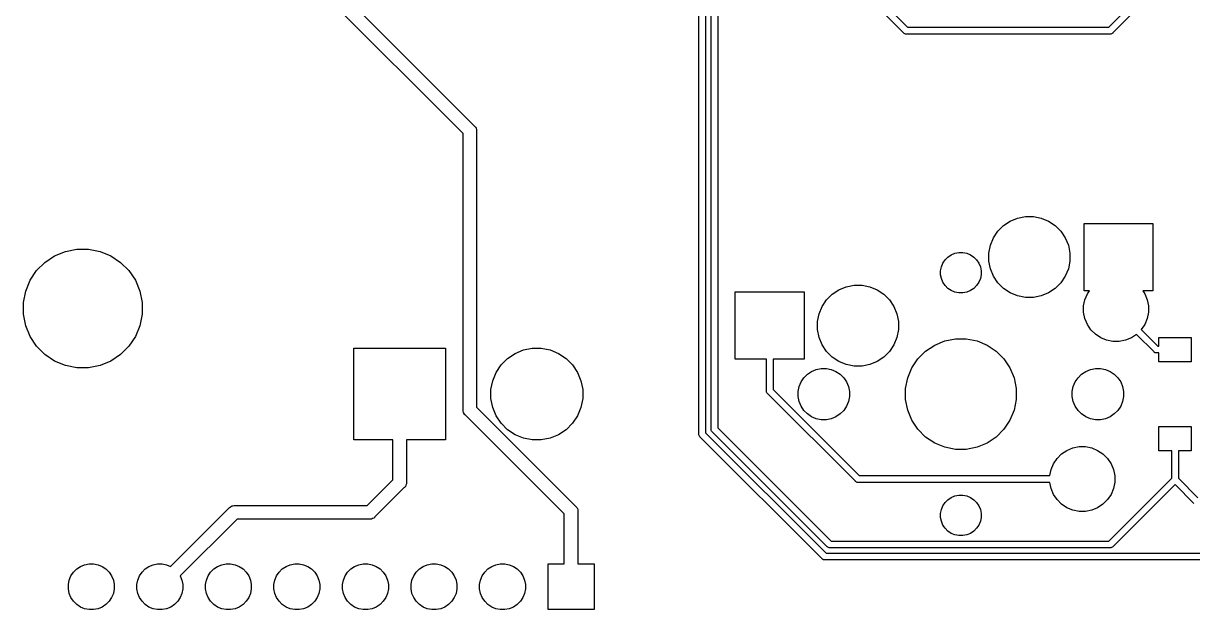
# Model space of a CAD drawing. Extents: x 52 to 337, y -160 to -34.
# Drawn here: x 54.16 to 97.49, y -114.36 to -92.62 of the extents above; entities that cross this region are included whole.
import ezdxf

# ---------------------------------------------------------------- set-up
doc = ezdxf.new("R2010")
doc.units = 0
doc.layers.add('BLACK', color=7, linetype='CONTINUOUS')

msp = doc.modelspace()

# ---------------------------------------------------------------- linework, layer by layer
at = {"layer": 'BLACK', "linetype": 'CONTINUOUS'}
for p, q in [((79.89, -71.0211), (79.89, -107.613)), ((79.19, -107.845), (79.19, -71.2532)), ((79.44, -71.2075), (79.44, -107.8)), ((79.64, -107.659), (79.64, -71.0668)), ((80.34, -86.1791), (86.9234, -92.7625)), ((60.9355, -86.4819), (70.8681, -96.4145)), ((86.7789, -92.9716), (80.1309, -86.3236)), ((70.45, -96.7036), (60.6464, -86.9)), ((94.3857, -92.7625), (96.7125, -90.4357)), ((96.8375, -90.6643), (94.5302, -92.9715)), ((86.7828, -92.9763), (86.7789, -92.9716)), ((86.7875, -92.9802), (86.7828, -92.9763)), ((86.8018, -92.9919), (86.7875, -92.9802)), ((86.8235, -93.0035), (86.8018, -92.9919)), ((86.8471, -93.0107), (86.8235, -93.0035)), ((86.8655, -93.0125), (86.8471, -93.0107)), ((86.8716, -93.0131), (86.8655, -93.0125)), ((86.8655, -93.0125), (86.8655, -93.0125)), ((86.8777, -93.0125), (86.8716, -93.0131)), ((94.4314, -93.0125), (86.8777, -93.0125)), ((86.9234, -92.7625), (94.3857, -92.7625)), ((94.4375, -93.0131), (94.4314, -93.0125)), ((94.4436, -93.0125), (94.4375, -93.0131)), ((94.462, -93.0107), (94.4436, -93.0125)), ((94.4436, -93.0125), (94.4436, -93.0125)), ((94.4856, -93.0035), (94.462, -93.0107)), ((94.5073, -92.9919), (94.4856, -93.0035)), ((94.5263, -92.9763), (94.5073, -92.9919)), ((94.5302, -92.9715), (94.5263, -92.9763)), ((70.8681, -96.4145), (70.8776, -96.4224)), ((70.8776, -96.4224), (70.9089, -96.4604)), ((70.9089, -96.4604), (70.9321, -96.5039)), ((70.9321, -96.5039), (70.9464, -96.551)), ((70.9464, -96.551), (70.9487, -96.5743)), ((70.9487, -96.5743), (70.9512, -96.6)), ((70.9512, -96.6), (70.95, -96.6123)), ((70.95, -96.6123), (70.95, -106.846)), ((70.45, -106.938), (70.45, -96.7036)), ((90.4838, -100.117), (90.7295, -99.9532)), ((90.7295, -99.9532), (91.0025, -99.8401)), ((91.0025, -99.8401), (91.2923, -99.7825)), ((91.2923, -99.7825), (91.5877, -99.7825)), ((91.5877, -99.7825), (91.8775, -99.8401)), ((91.8775, -99.8401), (92.1505, -99.9532)), ((92.1505, -99.9532), (92.3962, -100.117)), ((93.467, -102.532), (93.467, -100.032)), ((93.467, -100.032), (96.017, -100.032)), ((96.017, -100.032), (96.017, -102.532)), ((90.1107, -100.572), (90.2749, -100.326)), ((90.2749, -100.326), (90.4838, -100.117)), ((92.3962, -100.117), (92.6051, -100.326)), ((92.6051, -100.326), (92.7693, -100.572)), ((89.94, -101.135), (89.9976, -100.845)), ((89.9976, -100.845), (90.1107, -100.572)), ((92.7693, -100.572), (92.8824, -100.845)), ((92.8824, -100.845), (92.94, -101.135)), ((54.9538, -101.479), (55.3142, -101.238)), ((55.3142, -101.238), (55.7145, -101.072)), ((55.7145, -101.072), (56.1396, -100.987)), ((56.1396, -100.987), (56.5729, -100.987)), ((56.5729, -100.987), (56.998, -101.072)), ((56.998, -101.072), (57.3983, -101.238)), ((57.3983, -101.238), (57.7587, -101.479)), ((88.2354, -101.507), (88.3174, -101.384)), ((88.3174, -101.384), (88.4219, -101.28)), ((88.4219, -101.28), (88.5447, -101.198)), ((88.5447, -101.198), (88.6812, -101.141)), ((88.6812, -101.141), (88.8261, -101.112)), ((88.8261, -101.112), (88.9739, -101.112)), ((88.9739, -101.112), (89.1188, -101.141)), ((89.1188, -101.141), (89.2553, -101.198)), ((89.2553, -101.198), (89.3781, -101.28)), ((89.3781, -101.28), (89.4826, -101.384)), ((89.4826, -101.384), (89.5646, -101.507)), ((89.94, -101.43), (89.94, -101.135)), ((92.94, -101.135), (92.94, -101.43)), ((54.4066, -102.145), (54.6474, -101.785)), ((54.6474, -101.785), (54.9538, -101.479)), ((57.7587, -101.479), (58.0651, -101.785)), ((58.0651, -101.785), (58.3059, -102.145)), ((88.15, -101.789), (88.1788, -101.644)), ((88.15, -101.936), (88.15, -101.789)), ((88.1788, -101.644), (88.2354, -101.507)), ((89.5646, -101.507), (89.6212, -101.644)), ((89.6212, -101.644), (89.65, -101.789)), ((89.65, -101.789), (89.65, -101.936)), ((89.9976, -101.72), (89.94, -101.43)), ((90.1107, -101.993), (89.9976, -101.72)), ((92.8824, -101.72), (92.7693, -101.993)), ((92.94, -101.43), (92.8824, -101.72)), ((54.2408, -102.546), (54.4066, -102.145)), ((58.3059, -102.145), (58.4717, -102.546)), ((88.1788, -102.081), (88.15, -101.936)), ((88.2354, -102.218), (88.1788, -102.081)), ((88.3174, -102.341), (88.2354, -102.218)), ((89.5646, -102.218), (89.4826, -102.341)), ((89.6212, -102.081), (89.5646, -102.218)), ((89.65, -101.936), (89.6212, -102.081)), ((90.2749, -102.239), (90.1107, -101.993)), ((90.4838, -102.448), (90.2749, -102.239)), ((92.6051, -102.239), (92.3962, -102.448)), ((92.7693, -101.993), (92.6051, -102.239)), ((54.1562, -102.971), (54.2408, -102.546)), ((58.4717, -102.546), (58.5562, -102.971)), ((80.54, -105.072), (80.54, -102.572)), ((80.54, -102.572), (83.09, -102.572)), ((83.09, -102.572), (83.09, -105.072)), ((83.9249, -102.866), (84.1338, -102.657)), ((84.1338, -102.657), (84.3795, -102.493)), ((84.3795, -102.493), (84.6525, -102.38)), ((84.6525, -102.38), (84.9423, -102.322)), ((84.9423, -102.322), (85.2377, -102.322)), ((85.2377, -102.322), (85.5275, -102.38)), ((85.5275, -102.38), (85.8005, -102.493)), ((85.8005, -102.493), (86.0462, -102.657)), ((86.0462, -102.657), (86.2551, -102.866)), ((88.4219, -102.445), (88.3174, -102.341)), ((88.5447, -102.527), (88.4219, -102.445)), ((88.6812, -102.584), (88.5447, -102.527)), ((88.8261, -102.612), (88.6812, -102.584)), ((88.9739, -102.612), (88.8261, -102.612)), ((89.1188, -102.584), (88.9739, -102.612)), ((89.2553, -102.527), (89.1188, -102.584)), ((89.3781, -102.445), (89.2553, -102.527)), ((89.4826, -102.341), (89.3781, -102.445)), ((90.7295, -102.612), (90.4838, -102.448)), ((91.0025, -102.725), (90.7295, -102.612)), ((92.1505, -102.612), (91.8775, -102.725)), ((92.3962, -102.448), (92.1505, -102.612)), ((93.6611, -102.532), (93.467, -102.532)), ((93.4961, -102.862), (93.5866, -102.644)), ((93.5866, -102.644), (93.6611, -102.532)), ((96.017, -102.532), (95.6389, -102.532)), ((95.6389, -102.532), (95.7134, -102.644)), ((95.7134, -102.644), (95.8039, -102.862)), ((54.1562, -103.404), (54.1562, -102.971)), ((58.5562, -102.971), (58.5562, -103.404)), ((83.6476, -103.385), (83.7607, -103.112)), ((83.7607, -103.112), (83.9249, -102.866)), ((86.2551, -102.866), (86.4193, -103.112)), ((86.4193, -103.112), (86.5324, -103.385)), ((91.2923, -102.782), (91.0025, -102.725)), ((91.5877, -102.782), (91.2923, -102.782)), ((91.8775, -102.725), (91.5877, -102.782)), ((93.45, -103.094), (93.4961, -102.862)), ((93.45, -103.331), (93.45, -103.094)), ((95.8039, -102.862), (95.85, -103.094)), ((95.85, -103.094), (95.85, -103.331)), ((54.2408, -103.829), (54.1562, -103.404)), ((58.5562, -103.404), (58.4717, -103.829)), ((83.59, -103.675), (83.6476, -103.385)), ((86.5324, -103.385), (86.59, -103.675)), ((93.4961, -103.563), (93.45, -103.331)), ((93.5866, -103.781), (93.4961, -103.563)), ((95.8039, -103.563), (95.7134, -103.781)), ((95.85, -103.331), (95.8039, -103.563)), ((54.4066, -104.23), (54.2408, -103.829)), ((58.4717, -103.829), (58.3059, -104.23)), ((83.59, -103.97), (83.59, -103.675)), ((83.6476, -104.26), (83.59, -103.97)), ((86.59, -103.97), (86.5324, -104.26)), ((86.59, -103.675), (86.59, -103.97)), ((93.7179, -103.977), (93.5866, -103.781)), ((93.885, -104.145), (93.7179, -103.977)), ((95.7134, -103.781), (95.586, -103.972)), ((95.586, -103.972), (96.2018, -104.587)), ((54.6474, -104.59), (54.4066, -104.23)), ((58.3059, -104.23), (58.0651, -104.59)), ((83.7607, -104.533), (83.6476, -104.26)), ((86.5324, -104.26), (86.4193, -104.533)), ((87.929, -104.546), (88.302, -104.391)), ((88.302, -104.391), (88.6981, -104.312)), ((88.6981, -104.312), (89.1019, -104.312)), ((89.1019, -104.312), (89.498, -104.391)), ((89.498, -104.391), (89.871, -104.546)), ((94.0816, -104.276), (93.885, -104.145)), ((94.3, -104.366), (94.0816, -104.276)), ((94.5318, -104.412), (94.3, -104.366)), ((94.7682, -104.412), (94.5318, -104.412)), ((95, -104.366), (94.7682, -104.412)), ((95.2184, -104.276), (95, -104.366)), ((95.4092, -104.148), (95.2184, -104.276)), ((96.0573, -104.797), (95.4092, -104.148)), ((96.2375, -104.587), (96.2375, -104.262)), ((96.2375, -104.262), (97.4375, -104.262)), ((97.4375, -104.262), (97.4375, -105.162)), ((54.9538, -104.896), (54.6474, -104.59)), ((58.0651, -104.59), (57.7587, -104.896)), ((66.4038, -108.062), (66.4038, -104.662)), ((66.4038, -104.662), (69.8037, -104.662)), ((69.8037, -104.662), (69.8037, -108.062)), ((72.1001, -105.042), (72.3785, -104.856)), ((72.3785, -104.856), (72.6879, -104.728)), ((72.6879, -104.728), (73.0163, -104.662)), ((73.0163, -104.662), (73.3512, -104.662)), ((73.3512, -104.662), (73.6796, -104.728)), ((73.6796, -104.728), (73.989, -104.856)), ((73.989, -104.856), (74.2674, -105.042)), ((83.9249, -104.779), (83.7607, -104.533)), ((84.1338, -104.988), (83.9249, -104.779)), ((86.2551, -104.779), (86.0462, -104.988)), ((86.4193, -104.533), (86.2551, -104.779)), ((87.3077, -105.056), (87.5932, -104.77)), ((87.5932, -104.77), (87.929, -104.546)), ((89.871, -104.546), (90.2068, -104.77)), ((90.2068, -104.77), (90.4923, -105.056)), ((96.0612, -104.801), (96.0573, -104.797)), ((96.0659, -104.805), (96.0612, -104.801)), ((96.0777, -104.815), (96.0659, -104.805)), ((96.0659, -104.805), (96.0659, -104.805)), ((96.0802, -104.817), (96.0777, -104.815)), ((96.1019, -104.829), (96.0802, -104.817)), ((96.1255, -104.836), (96.1019, -104.829)), ((96.1439, -104.837), (96.1255, -104.836)), ((96.15, -104.838), (96.1439, -104.837)), ((96.1439, -104.837), (96.1439, -104.837)), ((96.1561, -104.837), (96.15, -104.838)), ((96.2375, -104.837), (96.1561, -104.837)), ((96.2018, -104.587), (96.2375, -104.587)), ((96.2375, -105.162), (96.2375, -104.837)), ((55.3142, -105.137), (54.9538, -104.896)), ((55.7145, -105.303), (55.3142, -105.137)), ((57.3983, -105.137), (56.998, -105.303)), ((57.7587, -104.896), (57.3983, -105.137)), ((71.6772, -105.557), (71.8633, -105.279)), ((71.8633, -105.279), (72.1001, -105.042)), ((74.2674, -105.042), (74.5042, -105.279)), ((74.5042, -105.279), (74.6903, -105.557)), ((81.69, -105.072), (80.54, -105.072)), ((81.69, -106.238), (81.69, -105.072)), ((83.09, -105.072), (81.94, -105.072)), ((81.94, -105.072), (81.94, -106.193)), ((84.3795, -105.152), (84.1338, -104.988)), ((84.6525, -105.265), (84.3795, -105.152)), ((84.9423, -105.322), (84.6525, -105.265)), ((85.5275, -105.265), (85.2377, -105.322)), ((85.8005, -105.152), (85.5275, -105.265)), ((86.0462, -104.988), (85.8005, -105.152)), ((87.0833, -105.391), (87.3077, -105.056)), ((90.4923, -105.056), (90.7167, -105.391)), ((97.4375, -105.162), (96.2375, -105.162)), ((56.1396, -105.387), (55.7145, -105.303)), ((56.5729, -105.387), (56.1396, -105.387)), ((56.998, -105.303), (56.5729, -105.387)), ((71.5491, -105.867), (71.6772, -105.557)), ((74.6903, -105.557), (74.8184, -105.867)), ((83.0821, -105.757), (83.2144, -105.625)), ((83.2144, -105.625), (83.37, -105.521)), ((83.37, -105.521), (83.5429, -105.449)), ((83.5429, -105.449), (83.7264, -105.412)), ((83.7264, -105.412), (83.9136, -105.412)), ((83.9136, -105.412), (84.0971, -105.449)), ((84.0971, -105.449), (84.27, -105.521)), ((84.27, -105.521), (84.4256, -105.625)), ((84.4256, -105.625), (84.5579, -105.757)), ((85.2377, -105.322), (84.9423, -105.322)), ((86.9288, -105.765), (87.0833, -105.391)), ((90.7167, -105.391), (90.8712, -105.765)), ((93.2421, -105.757), (93.3744, -105.625)), ((93.3744, -105.625), (93.53, -105.521)), ((93.53, -105.521), (93.7029, -105.449)), ((93.7029, -105.449), (93.8864, -105.412)), ((93.8864, -105.412), (94.0736, -105.412)), ((94.0736, -105.412), (94.2571, -105.449)), ((94.2571, -105.449), (94.43, -105.521)), ((94.43, -105.521), (94.5856, -105.625)), ((94.5856, -105.625), (94.7179, -105.757)), ((71.4838, -106.195), (71.5491, -105.867)), ((74.8184, -105.867), (74.8837, -106.195)), ((82.87, -106.269), (82.9065, -106.085)), ((82.9065, -106.085), (82.9781, -105.913)), ((82.9781, -105.913), (83.0821, -105.757)), ((84.5579, -105.757), (84.6619, -105.913)), ((84.6619, -105.913), (84.7335, -106.085)), ((84.7335, -106.085), (84.77, -106.269)), ((86.85, -106.161), (86.9288, -105.765)), ((86.85, -106.564), (86.85, -106.161)), ((90.8712, -105.765), (90.95, -106.161)), ((90.95, -106.161), (90.95, -106.564)), ((93.03, -106.269), (93.0665, -106.085)), ((93.0665, -106.085), (93.1381, -105.913)), ((93.1381, -105.913), (93.2421, -105.757)), ((94.7179, -105.757), (94.8219, -105.913)), ((94.8219, -105.913), (94.8935, -106.085)), ((94.8935, -106.085), (94.93, -106.269)), ((71.4838, -106.53), (71.4838, -106.195)), ((71.5491, -106.858), (71.4838, -106.53)), ((74.8837, -106.53), (74.8184, -106.858)), ((74.8837, -106.195), (74.8837, -106.53)), ((81.6894, -106.245), (81.69, -106.238)), ((81.69, -106.251), (81.6894, -106.245)), ((81.6918, -106.269), (81.69, -106.251)), ((81.69, -106.251), (81.69, -106.251)), ((81.699, -106.293), (81.6918, -106.269)), ((81.7106, -106.314), (81.699, -106.293)), ((81.7262, -106.333), (81.7106, -106.314)), ((81.731, -106.337), (81.7262, -106.333)), ((84.9903, -109.597), (81.731, -106.337)), ((81.94, -106.193), (85.1348, -109.387)), ((82.87, -106.456), (82.87, -106.269)), ((82.9065, -106.64), (82.87, -106.456)), ((84.77, -106.456), (84.7335, -106.64)), ((84.77, -106.269), (84.77, -106.456)), ((86.9288, -106.96), (86.85, -106.564)), ((90.95, -106.564), (90.8712, -106.96)), ((93.03, -106.456), (93.03, -106.269)), ((93.0665, -106.64), (93.03, -106.456)), ((94.93, -106.456), (94.8935, -106.64)), ((94.93, -106.269), (94.93, -106.456)), ((70.4488, -106.95), (70.45, -106.938)), ((70.4536, -106.999), (70.4488, -106.95)), ((70.4679, -107.046), (70.4536, -106.999)), ((70.95, -106.846), (74.6218, -110.518)), ((71.6772, -107.168), (71.5491, -106.858)), ((74.8184, -106.858), (74.6903, -107.168)), ((82.9781, -106.812), (82.9065, -106.64)), ((83.0821, -106.968), (82.9781, -106.812)), ((83.2144, -107.1), (83.0821, -106.968)), ((84.5579, -106.968), (84.4256, -107.1)), ((84.6619, -106.812), (84.5579, -106.968)), ((84.7335, -106.64), (84.6619, -106.812)), ((87.0833, -107.334), (86.9288, -106.96)), ((90.8712, -106.96), (90.7167, -107.334)), ((93.1381, -106.812), (93.0665, -106.64)), ((93.2421, -106.968), (93.1381, -106.812)), ((93.3744, -107.1), (93.2421, -106.968)), ((94.7179, -106.968), (94.5856, -107.1)), ((94.8219, -106.812), (94.7179, -106.968)), ((94.8935, -106.64), (94.8219, -106.812)), ((70.4895, -107.086), (70.4679, -107.046)), ((70.4911, -107.09), (70.4895, -107.086)), ((70.5224, -107.128), (70.4911, -107.09)), ((70.5319, -107.135), (70.5224, -107.128)), ((74.2038, -110.807), (70.5319, -107.135)), ((71.8633, -107.446), (71.6772, -107.168)), ((72.1001, -107.683), (71.8633, -107.446)), ((74.5042, -107.446), (74.2674, -107.683)), ((74.6903, -107.168), (74.5042, -107.446)), ((83.37, -107.204), (83.2144, -107.1)), ((83.5429, -107.276), (83.37, -107.204)), ((83.7264, -107.312), (83.5429, -107.276)), ((83.9136, -107.312), (83.7264, -107.312)), ((84.0971, -107.276), (83.9136, -107.312)), ((84.27, -107.204), (84.0971, -107.276)), ((84.4256, -107.1), (84.27, -107.204)), ((87.3077, -107.669), (87.0833, -107.334)), ((90.7167, -107.334), (90.4923, -107.669)), ((93.53, -107.204), (93.3744, -107.1)), ((93.7029, -107.276), (93.53, -107.204)), ((93.8864, -107.312), (93.7029, -107.276)), ((94.0736, -107.312), (93.8864, -107.312)), ((94.2571, -107.276), (94.0736, -107.312)), ((94.43, -107.204), (94.2571, -107.276)), ((94.5856, -107.1), (94.43, -107.204)), ((72.3785, -107.869), (72.1001, -107.683)), ((72.6879, -107.997), (72.3785, -107.869)), ((73.989, -107.869), (73.6796, -107.997)), ((74.2674, -107.683), (73.989, -107.869)), ((79.1894, -107.851), (79.19, -107.845)), ((79.1918, -107.876), (79.1894, -107.851)), ((79.1989, -107.899), (79.1918, -107.876)), ((79.44, -107.8), (83.9029, -112.263)), ((79.6394, -107.665), (79.64, -107.659)), ((79.64, -107.671), (79.6394, -107.665)), ((79.6418, -107.689), (79.64, -107.671)), ((79.64, -107.671), (79.64, -107.671)), ((79.6489, -107.713), (79.6418, -107.689)), ((79.6606, -107.735), (79.6489, -107.713)), ((79.6762, -107.754), (79.6606, -107.735)), ((79.6809, -107.758), (79.6762, -107.754)), ((83.9448, -112.022), (79.6809, -107.758)), ((79.89, -107.613), (84.0893, -111.813)), ((87.5932, -107.955), (87.3077, -107.669)), ((90.4923, -107.669), (90.2068, -107.955)), ((96.2375, -108.462), (96.2375, -107.562)), ((96.2375, -107.562), (97.4375, -107.562)), ((97.4375, -107.562), (97.4375, -108.462)), ((67.8537, -108.062), (66.4038, -108.062)), ((67.8537, -109.543), (67.8537, -108.062)), ((69.8037, -108.062), (68.3537, -108.062)), ((68.3537, -108.062), (68.3537, -109.634)), ((73.0163, -108.062), (72.6879, -107.997)), ((73.3512, -108.062), (73.0163, -108.062)), ((73.6796, -107.997), (73.3512, -108.062)), ((79.2105, -107.921), (79.1989, -107.899)), ((79.2223, -107.935), (79.2105, -107.921)), ((79.2262, -107.94), (79.2223, -107.935)), ((79.2309, -107.944), (79.2262, -107.94)), ((83.7584, -112.472), (79.2309, -107.944)), ((87.929, -108.179), (87.5932, -107.955)), ((88.302, -108.334), (87.929, -108.179)), ((89.871, -108.179), (89.498, -108.334)), ((90.2068, -107.955), (89.871, -108.179)), ((93.05, -108.359), (93.2818, -108.312)), ((93.2818, -108.312), (93.5182, -108.312)), ((93.5182, -108.312), (93.75, -108.359)), ((88.6981, -108.412), (88.302, -108.334)), ((89.1019, -108.412), (88.6981, -108.412)), ((89.498, -108.334), (89.1019, -108.412)), ((92.3366, -108.944), (92.4679, -108.748)), ((92.4679, -108.748), (92.635, -108.58)), ((92.635, -108.58), (92.8316, -108.449)), ((92.8316, -108.449), (93.05, -108.359)), ((93.75, -108.359), (93.9684, -108.449)), ((93.9684, -108.449), (94.165, -108.58)), ((94.165, -108.58), (94.3321, -108.748)), ((94.3321, -108.748), (94.4634, -108.944)), ((96.7125, -108.462), (96.2375, -108.462)), ((96.7125, -109.486), (96.7125, -108.462)), ((97.4375, -108.462), (96.9625, -108.462)), ((96.9625, -108.462), (96.9625, -109.486)), ((92.2014, -109.387), (92.2461, -109.162)), ((92.2461, -109.162), (92.3366, -108.944)), ((94.4634, -108.944), (94.5539, -109.162)), ((94.5539, -109.162), (94.6, -109.394)), ((66.8964, -110.5), (67.8537, -109.543)), ((84.9942, -109.601), (84.9903, -109.597)), ((84.9989, -109.605), (84.9942, -109.601)), ((85.0132, -109.617), (84.9989, -109.605)), ((84.9989, -109.605), (84.9989, -109.605)), ((85.0308, -109.626), (85.0132, -109.617)), ((85.0349, -109.629), (85.0308, -109.626)), ((85.0585, -109.636), (85.0349, -109.629)), ((85.1348, -109.387), (92.2014, -109.387)), ((94.3857, -111.813), (96.7125, -109.486)), ((94.6, -109.394), (94.6, -109.631)), ((96.9625, -109.486), (97.683, -110.206)), ((68.2718, -109.832), (67.1855, -110.918)), ((68.2814, -109.824), (68.2718, -109.832)), ((68.3126, -109.786), (68.2814, -109.824)), ((68.3358, -109.742), (68.3126, -109.786)), ((68.3437, -109.716), (68.3358, -109.742)), ((68.3501, -109.695), (68.3437, -109.716)), ((68.355, -109.646), (68.3501, -109.695)), ((68.3537, -109.634), (68.355, -109.646)), ((85.0769, -109.637), (85.0585, -109.636)), ((85.083, -109.638), (85.0769, -109.637)), ((85.0769, -109.637), (85.0769, -109.637)), ((85.0891, -109.637), (85.083, -109.638)), ((92.2014, -109.637), (85.0891, -109.637)), ((92.2461, -109.863), (92.2014, -109.637)), ((92.3366, -110.081), (92.2461, -109.863)), ((94.5539, -109.863), (94.4634, -110.081)), ((96.8375, -109.714), (94.5302, -112.022)), ((94.6, -109.631), (94.5539, -109.863)), ((97.5385, -110.415), (96.8375, -109.714)), ((88.2354, -110.507), (88.3174, -110.384)), ((88.3174, -110.384), (88.4219, -110.28)), ((88.4219, -110.28), (88.5447, -110.198)), ((88.5447, -110.198), (88.6812, -110.141)), ((88.6812, -110.141), (88.8261, -110.112)), ((88.8261, -110.112), (88.9739, -110.112)), ((88.9739, -110.112), (89.1188, -110.141)), ((89.1188, -110.141), (89.2553, -110.198)), ((89.2553, -110.198), (89.3781, -110.28)), ((89.3781, -110.28), (89.4826, -110.384)), ((89.4826, -110.384), (89.5646, -110.507)), ((92.4679, -110.277), (92.3366, -110.081)), ((92.635, -110.445), (92.4679, -110.277)), ((92.8316, -110.576), (92.635, -110.445)), ((94.165, -110.445), (93.9684, -110.576)), ((94.3321, -110.277), (94.165, -110.445)), ((94.4634, -110.081), (94.3321, -110.277)), ((59.6143, -112.752), (61.7845, -110.582)), ((61.7845, -110.582), (61.7924, -110.572)), ((61.7924, -110.572), (61.8304, -110.541)), ((61.8304, -110.541), (61.8739, -110.518)), ((61.8739, -110.518), (61.8917, -110.512)), ((61.8917, -110.512), (61.921, -110.504)), ((61.921, -110.504), (61.97, -110.499)), ((61.97, -110.499), (61.9823, -110.5)), ((61.9823, -110.5), (66.8964, -110.5)), ((67.1776, -110.928), (67.1396, -110.959)), ((67.1855, -110.918), (67.1776, -110.928)), ((74.2037, -112.656), (74.2038, -110.807)), ((74.6218, -110.518), (74.6314, -110.526)), ((74.6314, -110.526), (74.6626, -110.564)), ((74.6626, -110.564), (74.6802, -110.597)), ((74.6802, -110.597), (74.6858, -110.608)), ((74.6858, -110.608), (74.7001, -110.655)), ((74.7001, -110.655), (74.705, -110.704)), ((74.705, -110.704), (74.7037, -110.716)), ((74.7037, -110.716), (74.7037, -112.656)), ((88.15, -110.789), (88.1788, -110.644)), ((88.15, -110.936), (88.15, -110.789)), ((88.1788, -110.644), (88.2354, -110.507)), ((89.5646, -110.507), (89.6212, -110.644)), ((89.6212, -110.644), (89.65, -110.789)), ((89.65, -110.789), (89.65, -110.936)), ((93.05, -110.666), (92.8316, -110.576)), ((93.2818, -110.712), (93.05, -110.666)), ((93.5182, -110.712), (93.2818, -110.712)), ((93.75, -110.666), (93.5182, -110.712)), ((93.9684, -110.576), (93.75, -110.666)), ((62.0736, -111), (59.9679, -113.106)), ((66.9877, -111), (62.0736, -111)), ((67, -111.001), (66.9877, -111)), ((67.049, -110.996), (67, -111.001)), ((67.0517, -110.996), (67.049, -110.996)), ((67.0961, -110.982), (67.0517, -110.996)), ((67.1396, -110.959), (67.0961, -110.982)), ((88.1788, -111.081), (88.15, -110.936)), ((88.2354, -111.218), (88.1788, -111.081)), ((88.3174, -111.341), (88.2354, -111.218)), ((88.4219, -111.445), (88.3174, -111.341)), ((89.4826, -111.341), (89.3781, -111.445)), ((89.5646, -111.218), (89.4826, -111.341)), ((89.6212, -111.081), (89.5646, -111.218)), ((89.65, -110.936), (89.6212, -111.081)), ((88.5447, -111.527), (88.4219, -111.445)), ((88.6812, -111.584), (88.5447, -111.527)), ((88.8261, -111.612), (88.6812, -111.584)), ((88.9739, -111.612), (88.8261, -111.612)), ((89.1188, -111.584), (88.9739, -111.612)), ((89.2553, -111.527), (89.1188, -111.584)), ((89.3781, -111.445), (89.2553, -111.527)), ((83.9487, -112.026), (83.9448, -112.022)), ((83.9534, -112.03), (83.9487, -112.026)), ((83.9652, -112.04), (83.9534, -112.03)), ((83.9534, -112.03), (83.9534, -112.03)), ((83.9677, -112.042), (83.9652, -112.04)), ((83.9894, -112.054), (83.9677, -112.042)), ((84.013, -112.061), (83.9894, -112.054)), ((84.0314, -112.063), (84.013, -112.061)), ((84.0375, -112.063), (84.0314, -112.063)), ((84.0314, -112.063), (84.0314, -112.063)), ((84.0436, -112.063), (84.0375, -112.063)), ((94.4314, -112.063), (84.0436, -112.063)), ((84.0893, -111.813), (94.3857, -111.813)), ((94.4375, -112.063), (94.4314, -112.063)), ((94.4436, -112.063), (94.4375, -112.063)), ((94.462, -112.061), (94.4436, -112.063)), ((94.4436, -112.063), (94.4436, -112.063)), ((94.4856, -112.054), (94.462, -112.061)), ((94.5073, -112.042), (94.4856, -112.054)), ((94.5263, -112.026), (94.5073, -112.042)), ((94.5302, -112.022), (94.5263, -112.026)), ((56.4258, -112.689), (56.59, -112.656)), ((56.59, -112.656), (56.7575, -112.656)), ((56.7575, -112.656), (56.9217, -112.689)), ((58.9658, -112.689), (59.13, -112.656)), ((59.13, -112.656), (59.2975, -112.656)), ((59.2975, -112.656), (59.4617, -112.689)), ((61.5058, -112.689), (61.67, -112.656)), ((61.67, -112.656), (61.8375, -112.656)), ((61.8375, -112.656), (62.0017, -112.689)), ((64.0458, -112.689), (64.21, -112.656)), ((64.21, -112.656), (64.3775, -112.656)), ((64.3775, -112.656), (64.5417, -112.689)), ((66.5858, -112.689), (66.75, -112.656)), ((66.75, -112.656), (66.9175, -112.656)), ((66.9175, -112.656), (67.0817, -112.689)), ((69.1258, -112.689), (69.29, -112.656)), ((69.29, -112.656), (69.4575, -112.656)), ((69.4575, -112.656), (69.6217, -112.689)), ((71.6658, -112.689), (71.83, -112.656)), ((71.83, -112.656), (71.9975, -112.656)), ((71.9975, -112.656), (72.1617, -112.689)), ((73.6037, -114.356), (73.6037, -112.656)), ((73.6037, -112.656), (74.2037, -112.656)), ((74.7037, -112.656), (75.3037, -112.656)), ((75.3037, -112.656), (75.3037, -114.356)), ((83.7623, -112.476), (83.7584, -112.472)), ((83.767, -112.48), (83.7623, -112.476)), ((83.7813, -112.492), (83.767, -112.48)), ((83.8001, -112.502), (83.7813, -112.492)), ((83.803, -112.504), (83.8001, -112.502)), ((83.8266, -112.511), (83.803, -112.504)), ((83.845, -112.513), (83.8266, -112.511)), ((83.8511, -112.513), (83.845, -112.513)), ((83.845, -112.513), (83.845, -112.513)), ((83.8572, -112.513), (83.8511, -112.513)), ((111.486, -112.513), (83.8572, -112.513)), ((83.9029, -112.263), (111.531, -112.263)), ((55.9205, -113.104), (56.0135, -112.964)), ((56.0135, -112.964), (56.1319, -112.846)), ((56.1319, -112.846), (56.2711, -112.753)), ((56.2711, -112.753), (56.4258, -112.689)), ((56.9217, -112.689), (57.0764, -112.753)), ((57.0764, -112.753), (57.2156, -112.846)), ((57.2156, -112.846), (57.334, -112.964)), ((57.334, -112.964), (57.427, -113.104)), ((58.4605, -113.104), (58.5535, -112.964)), ((58.5535, -112.964), (58.6719, -112.846)), ((58.6719, -112.846), (58.8111, -112.753)), ((58.8111, -112.753), (58.9658, -112.689)), ((59.4617, -112.689), (59.6143, -112.752)), ((61.0005, -113.104), (61.0935, -112.964)), ((61.0935, -112.964), (61.2119, -112.846)), ((61.2119, -112.846), (61.3511, -112.753)), ((61.3511, -112.753), (61.5058, -112.689)), ((62.0017, -112.689), (62.1564, -112.753)), ((62.1564, -112.753), (62.2956, -112.846)), ((62.2956, -112.846), (62.414, -112.964)), ((62.414, -112.964), (62.507, -113.104)), ((63.5405, -113.104), (63.6335, -112.964)), ((63.6335, -112.964), (63.7519, -112.846)), ((63.7519, -112.846), (63.8911, -112.753)), ((63.8911, -112.753), (64.0458, -112.689)), ((64.5417, -112.689), (64.6964, -112.753)), ((64.6964, -112.753), (64.8356, -112.846)), ((64.8356, -112.846), (64.954, -112.964)), ((64.954, -112.964), (65.047, -113.104)), ((66.0805, -113.104), (66.1735, -112.964)), ((66.1735, -112.964), (66.2919, -112.846)), ((66.2919, -112.846), (66.4311, -112.753)), ((66.4311, -112.753), (66.5858, -112.689)), ((67.0817, -112.689), (67.2364, -112.753)), ((67.2364, -112.753), (67.3756, -112.846)), ((67.3756, -112.846), (67.494, -112.964)), ((67.494, -112.964), (67.587, -113.104)), ((68.6205, -113.104), (68.7135, -112.964)), ((68.7135, -112.964), (68.8319, -112.846)), ((68.8319, -112.846), (68.9711, -112.753)), ((68.9711, -112.753), (69.1258, -112.689)), ((69.6217, -112.689), (69.7764, -112.753)), ((69.7764, -112.753), (69.9156, -112.846)), ((69.9156, -112.846), (70.034, -112.964)), ((70.034, -112.964), (70.127, -113.104)), ((71.1605, -113.104), (71.2535, -112.964)), ((71.2535, -112.964), (71.3719, -112.846)), ((71.3719, -112.846), (71.5111, -112.753)), ((71.5111, -112.753), (71.6658, -112.689)), ((72.1617, -112.689), (72.3164, -112.753)), ((72.3164, -112.753), (72.4556, -112.846)), ((72.4556, -112.846), (72.574, -112.964)), ((72.574, -112.964), (72.667, -113.104)), ((55.8237, -113.423), (55.8564, -113.258)), ((55.8237, -113.59), (55.8237, -113.423)), ((55.8564, -113.258), (55.9205, -113.104)), ((57.427, -113.104), (57.4911, -113.258)), ((57.4911, -113.258), (57.5237, -113.423)), ((57.5237, -113.423), (57.5237, -113.59)), ((58.3637, -113.423), (58.3964, -113.258)), ((58.3637, -113.59), (58.3637, -113.423)), ((58.3964, -113.258), (58.4605, -113.104)), ((59.9679, -113.106), (60.0311, -113.258)), ((60.0311, -113.258), (60.0637, -113.423)), ((60.0637, -113.423), (60.0637, -113.59)), ((60.9037, -113.423), (60.9364, -113.258)), ((60.9037, -113.59), (60.9037, -113.423)), ((60.9364, -113.258), (61.0005, -113.104)), ((62.507, -113.104), (62.5711, -113.258)), ((62.5711, -113.258), (62.6037, -113.423)), ((62.6037, -113.423), (62.6037, -113.59)), ((63.4437, -113.423), (63.4764, -113.258)), ((63.4437, -113.59), (63.4437, -113.423)), ((63.4764, -113.258), (63.5405, -113.104)), ((65.047, -113.104), (65.1111, -113.258)), ((65.1111, -113.258), (65.1437, -113.423)), ((65.1437, -113.423), (65.1437, -113.59)), ((65.9838, -113.423), (66.0164, -113.258)), ((65.9838, -113.59), (65.9838, -113.423)), ((66.0164, -113.258), (66.0805, -113.104)), ((67.587, -113.104), (67.6511, -113.258)), ((67.6511, -113.258), (67.6838, -113.423)), ((67.6838, -113.423), (67.6838, -113.59)), ((68.5237, -113.423), (68.5564, -113.258)), ((68.5237, -113.59), (68.5237, -113.423)), ((68.5564, -113.258), (68.6205, -113.104)), ((70.127, -113.104), (70.1911, -113.258)), ((70.1911, -113.258), (70.2237, -113.423)), ((70.2237, -113.423), (70.2237, -113.59)), ((71.0637, -113.423), (71.0964, -113.258)), ((71.0637, -113.59), (71.0637, -113.423)), ((71.0964, -113.258), (71.1605, -113.104)), ((72.667, -113.104), (72.7311, -113.258)), ((72.7311, -113.258), (72.7638, -113.423)), ((72.7638, -113.423), (72.7638, -113.59)), ((55.8564, -113.754), (55.8237, -113.59)), ((55.9205, -113.909), (55.8564, -113.754)), ((56.0135, -114.048), (55.9205, -113.909)), ((57.427, -113.909), (57.334, -114.048)), ((57.4911, -113.754), (57.427, -113.909)), ((57.5237, -113.59), (57.4911, -113.754)), ((58.3964, -113.754), (58.3637, -113.59)), ((58.4605, -113.909), (58.3964, -113.754)), ((58.5535, -114.048), (58.4605, -113.909)), ((59.967, -113.909), (59.874, -114.048)), ((60.0311, -113.754), (59.967, -113.909)), ((60.0637, -113.59), (60.0311, -113.754)), ((60.9364, -113.754), (60.9037, -113.59)), ((61.0005, -113.909), (60.9364, -113.754)), ((61.0935, -114.048), (61.0005, -113.909)), ((62.507, -113.909), (62.414, -114.048)), ((62.5711, -113.754), (62.507, -113.909)), ((62.6037, -113.59), (62.5711, -113.754)), ((63.4764, -113.754), (63.4437, -113.59)), ((63.5405, -113.909), (63.4764, -113.754)), ((63.6335, -114.048), (63.5405, -113.909)), ((65.047, -113.909), (64.954, -114.048)), ((65.1111, -113.754), (65.047, -113.909)), ((65.1437, -113.59), (65.1111, -113.754)), ((66.0164, -113.754), (65.9838, -113.59)), ((66.0805, -113.909), (66.0164, -113.754)), ((66.1735, -114.048), (66.0805, -113.909)), ((67.587, -113.909), (67.494, -114.048)), ((67.6511, -113.754), (67.587, -113.909)), ((67.6838, -113.59), (67.6511, -113.754)), ((68.5564, -113.754), (68.5237, -113.59)), ((68.6205, -113.909), (68.5564, -113.754)), ((68.7135, -114.048), (68.6205, -113.909)), ((70.127, -113.909), (70.034, -114.048)), ((70.1911, -113.754), (70.127, -113.909)), ((70.2237, -113.59), (70.1911, -113.754)), ((71.0964, -113.754), (71.0637, -113.59)), ((71.1605, -113.909), (71.0964, -113.754)), ((71.2535, -114.048), (71.1605, -113.909)), ((72.667, -113.909), (72.574, -114.048)), ((72.7311, -113.754), (72.667, -113.909)), ((72.7638, -113.59), (72.7311, -113.754)), ((56.1319, -114.166), (56.0135, -114.048)), ((56.2711, -114.26), (56.1319, -114.166)), ((56.4258, -114.324), (56.2711, -114.26)), ((56.59, -114.356), (56.4258, -114.324)), ((56.7575, -114.356), (56.59, -114.356)), ((56.9217, -114.324), (56.7575, -114.356)), ((57.0764, -114.26), (56.9217, -114.324)), ((57.2156, -114.166), (57.0764, -114.26)), ((57.334, -114.048), (57.2156, -114.166)), ((58.6719, -114.166), (58.5535, -114.048)), ((58.8111, -114.26), (58.6719, -114.166)), ((58.9658, -114.324), (58.8111, -114.26)), ((59.13, -114.356), (58.9658, -114.324)), ((59.2975, -114.356), (59.13, -114.356)), ((59.4617, -114.324), (59.2975, -114.356)), ((59.6164, -114.26), (59.4617, -114.324)), ((59.7556, -114.166), (59.6164, -114.26)), ((59.874, -114.048), (59.7556, -114.166)), ((61.2119, -114.166), (61.0935, -114.048)), ((61.3511, -114.26), (61.2119, -114.166)), ((61.5058, -114.324), (61.3511, -114.26)), ((61.67, -114.356), (61.5058, -114.324)), ((61.8375, -114.356), (61.67, -114.356)), ((62.0017, -114.324), (61.8375, -114.356)), ((62.1564, -114.26), (62.0017, -114.324)), ((62.2956, -114.166), (62.1564, -114.26)), ((62.414, -114.048), (62.2956, -114.166)), ((63.7519, -114.166), (63.6335, -114.048)), ((63.8911, -114.26), (63.7519, -114.166)), ((64.0458, -114.324), (63.8911, -114.26)), ((64.21, -114.356), (64.0458, -114.324)), ((64.3775, -114.356), (64.21, -114.356)), ((64.5417, -114.324), (64.3775, -114.356)), ((64.6964, -114.26), (64.5417, -114.324)), ((64.8356, -114.166), (64.6964, -114.26)), ((64.954, -114.048), (64.8356, -114.166)), ((66.2919, -114.166), (66.1735, -114.048)), ((66.4311, -114.26), (66.2919, -114.166)), ((66.5858, -114.324), (66.4311, -114.26)), ((66.75, -114.356), (66.5858, -114.324)), ((66.9175, -114.356), (66.75, -114.356)), ((67.0817, -114.324), (66.9175, -114.356)), ((67.2364, -114.26), (67.0817, -114.324)), ((67.3756, -114.166), (67.2364, -114.26)), ((67.494, -114.048), (67.3756, -114.166)), ((68.8319, -114.166), (68.7135, -114.048)), ((68.9711, -114.26), (68.8319, -114.166)), ((69.1258, -114.324), (68.9711, -114.26)), ((69.29, -114.356), (69.1258, -114.324)), ((69.4575, -114.356), (69.29, -114.356)), ((69.6217, -114.324), (69.4575, -114.356)), ((69.7764, -114.26), (69.6217, -114.324)), ((69.9156, -114.166), (69.7764, -114.26)), ((70.034, -114.048), (69.9156, -114.166)), ((71.3719, -114.166), (71.2535, -114.048)), ((71.5111, -114.26), (71.3719, -114.166)), ((71.6658, -114.324), (71.5111, -114.26)), ((71.83, -114.356), (71.6658, -114.324)), ((71.9975, -114.356), (71.83, -114.356)), ((72.1617, -114.324), (71.9975, -114.356)), ((72.3164, -114.26), (72.1617, -114.324)), ((72.4556, -114.166), (72.3164, -114.26)), ((72.574, -114.048), (72.4556, -114.166)), ((75.3037, -114.356), (73.6037, -114.356))]:
    msp.add_line(p, q, dxfattribs=at)

doc.saveas('drawing.dxf')
